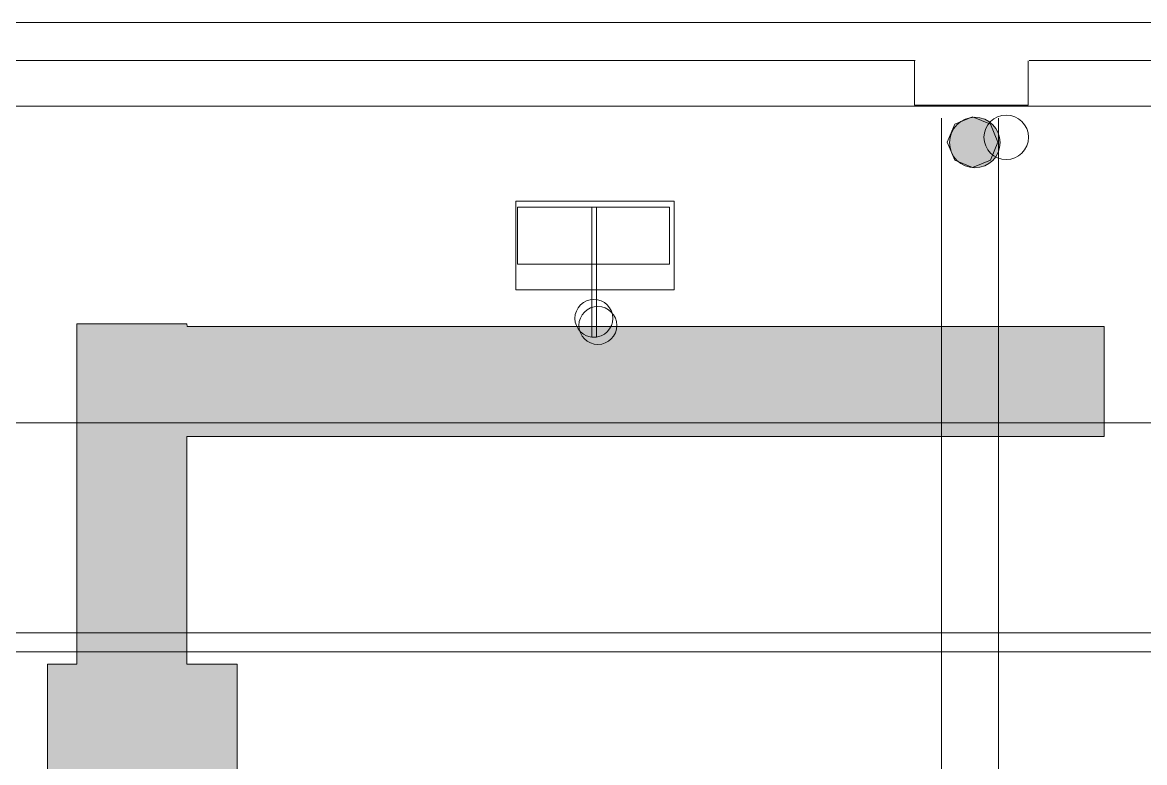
# Model space of a CAD drawing. Header units: inches. Extents: x -10671 to 1761, y -674 to 7170.
# Drawn here: x -1398.5 to -1043.7, y 2319.4 to 2553.3 of the extents above; entities that cross this region are included whole.
import ezdxf

# ---------------------------------------------------------------- set-up
doc = ezdxf.new("R2010")
doc.units = ezdxf.units.IN
doc.header["$LTSCALE"] = 19.2
doc.header["$MEASUREMENT"] = 0
for name, color, linetype, lineweight, true_color in [('DWG-bldg-pipes', 3, 'Continuous', 18, 0x00ff00), ('PDF', 6, 'Continuous', 5, 0xff00ff), ('Venue-Ceiling-HVAC', 7, 'Continuous', 5, 0xbbbbbb), ('Venue-Ceiling-Obstructions', 7, 'Continuous', 5, 0xdd0000), ('Venue-Rigging Steel-High', 7, 'Continuous', 5, 0x800000), ('Venue-Rigging Steel-Low', 7, 'Continuous', 5, 0x0000dd)]:
    doc.layers.add(name, color=color, linetype=linetype, lineweight=lineweight, true_color=true_color)
for name, color, linetype, lineweight in [('Venue-Ceiling-Lights', 7, 'Continuous', 5), ('Venue-Ceiling-Lights Circuits', 7, 'Continuous', 5), ('Venue-Walls and Doors', 7, 'Continuous', 5)]:
    doc.layers.add(name, color=color, linetype=linetype, lineweight=lineweight)

# ---------------------------------------------------------------- blocks, each defined once
blk = doc.blocks.new('Group-2285-1')
at = {"layer": 'PDF'}
for points in [[(-1219.02, 2465.69), (-1219.02, 2465.69, 10), (-1217.85, 2465.8, 10), (-1217.85, 2465.8)], [(-1217.85, 2465.8), (-1217.85, 2465.8, 10), (-1216.68, 2465.69, 10), (-1216.68, 2465.69)], [(-1223.39, 2462.1), (-1223.39, 2462.1, 10), (-1222.84, 2463.14, 10), (-1222.84, 2463.14)], [(-1222.84, 2463.14), (-1222.84, 2463.14, 10), (-1222.09, 2464.05, 10), (-1222.09, 2464.05)], [(-1222.09, 2464.05), (-1222.09, 2464.05, 10), (-1221.18, 2464.79, 10), (-1221.18, 2464.79)], [(-1221.18, 2464.79), (-1221.18, 2464.79, 10), (-1220.15, 2465.35, 10), (-1220.15, 2465.35)], [(-1220.15, 2465.35), (-1220.15, 2465.35, 10), (-1219.02, 2465.69, 10), (-1219.02, 2465.69)], [(-1216.68, 2465.69), (-1216.68, 2465.69, 10), (-1215.55, 2465.35, 10), (-1215.55, 2465.35)], [(-1215.55, 2465.35), (-1215.55, 2465.35, 10), (-1214.52, 2464.79, 10), (-1214.52, 2464.79)], [(-1214.52, 2464.79), (-1214.52, 2464.79, 10), (-1213.61, 2464.05, 10), (-1213.61, 2464.05)], [(-1213.61, 2464.05), (-1213.61, 2464.05, 10), (-1212.86, 2463.14, 10), (-1212.86, 2463.14)], [(-1212.86, 2463.14), (-1212.86, 2463.14, 10), (-1212.31, 2462.1, 10), (-1212.31, 2462.1)], [(-1223.85, 2459.8), (-1223.85, 2459.8, 10), (-1223.73, 2460.97, 10), (-1223.73, 2460.97)], [(-1223.73, 2458.63), (-1223.73, 2458.63, 10), (-1223.85, 2459.8, 10), (-1223.85, 2459.8)], [(-1223.73, 2460.97), (-1223.73, 2460.97, 10), (-1223.39, 2462.1, 10), (-1223.39, 2462.1)], [(-1223.39, 2457.51), (-1223.39, 2457.51, 10), (-1223.73, 2458.63, 10), (-1223.73, 2458.63)], [(-1212.31, 2462.1), (-1212.31, 2462.1, 10), (-1211.97, 2460.97, 10), (-1211.97, 2460.97)], [(-1211.97, 2458.63), (-1211.97, 2458.63, 10), (-1212.31, 2457.51, 10), (-1212.31, 2457.51)], [(-1211.97, 2460.97), (-1211.97, 2460.97, 10), (-1211.85, 2459.8, 10), (-1211.85, 2459.8)], [(-1211.85, 2459.8), (-1211.85, 2459.8, 10), (-1211.97, 2458.63, 10), (-1211.97, 2458.63)], [(-1222.84, 2456.47), (-1222.84, 2456.47, 10), (-1223.39, 2457.51, 10), (-1223.39, 2457.51)], [(-1222.09, 2455.56), (-1222.09, 2455.56, 10), (-1222.84, 2456.47, 10), (-1222.84, 2456.47)], [(-1221.18, 2454.81), (-1221.18, 2454.81, 10), (-1222.09, 2455.56, 10), (-1222.09, 2455.56)], [(-1213.61, 2455.56), (-1213.61, 2455.56, 10), (-1214.52, 2454.81, 10), (-1214.52, 2454.81)], [(-1212.86, 2456.47), (-1212.86, 2456.47, 10), (-1213.61, 2455.56, 10), (-1213.61, 2455.56)], [(-1212.31, 2457.51), (-1212.31, 2457.51, 10), (-1212.86, 2456.47, 10), (-1212.86, 2456.47)], [(-1220.15, 2454.26), (-1220.15, 2454.26, 10), (-1221.18, 2454.81, 10), (-1221.18, 2454.81)], [(-1219.02, 2453.92), (-1219.02, 2453.92, 10), (-1220.15, 2454.26, 10), (-1220.15, 2454.26)], [(-1217.85, 2453.8), (-1217.85, 2453.8, 10), (-1219.02, 2453.92, 10), (-1219.02, 2453.92)], [(-1216.68, 2453.92), (-1216.68, 2453.92, 10), (-1217.85, 2453.8, 10), (-1217.85, 2453.8)], [(-1215.55, 2454.26), (-1215.55, 2454.26, 10), (-1216.68, 2453.92, 10), (-1216.68, 2453.92)], [(-1214.52, 2454.81), (-1214.52, 2454.81, 10), (-1215.55, 2454.26, 10), (-1215.55, 2454.26)]]:
    blk.add_3dface(points, dxfattribs=at)
for points, invisible_edges in [([(-1219.02, 2465.69, 10), (-1217.85, 2465.8, 10), (-1216.68, 2465.69, 10), (-1219.02, 2465.69, 10)], 12), ([(-1216.68, 2465.69), (-1217.85, 2465.8), (-1219.02, 2465.69), (-1216.68, 2465.69)], 12), ([(-1223.85, 2459.8, 10), (-1223.39, 2462.1, 10), (-1221.18, 2464.79, 10), (-1223.85, 2459.8, 10)], 15), ([(-1223.85, 2459.8, 10), (-1221.18, 2464.79, 10), (-1214.52, 2464.79, 10), (-1223.85, 2459.8, 10)], 15), ([(-1212.86, 2456.47, 10), (-1223.85, 2459.8, 10), (-1214.52, 2464.79, 10), (-1212.86, 2456.47, 10)], 15), ([(-1221.18, 2464.79), (-1223.39, 2462.1), (-1223.85, 2459.8), (-1221.18, 2464.79)], 15), ([(-1221.18, 2464.79), (-1223.85, 2459.8), (-1222.84, 2456.47), (-1221.18, 2464.79)], 15), ([(-1223.39, 2462.1, 10), (-1222.84, 2463.14, 10), (-1221.18, 2464.79, 10), (-1223.39, 2462.1, 10)], 14), ([(-1221.18, 2464.79), (-1222.84, 2463.14), (-1223.39, 2462.1), (-1221.18, 2464.79)], 13), ([(-1222.84, 2463.14, 10), (-1222.09, 2464.05, 10), (-1221.18, 2464.79, 10), (-1222.84, 2463.14, 10)], 12), ([(-1221.18, 2464.79), (-1222.09, 2464.05), (-1222.84, 2463.14), (-1221.18, 2464.79)], 12), ([(-1211.85, 2459.8), (-1221.18, 2464.79), (-1222.84, 2456.47), (-1211.85, 2459.8)], 15), ([(-1221.18, 2464.79, 10), (-1220.15, 2465.35, 10), (-1219.02, 2465.69, 10), (-1221.18, 2464.79, 10)], 12), ([(-1221.18, 2464.79, 10), (-1219.02, 2465.69, 10), (-1216.68, 2465.69, 10), (-1221.18, 2464.79, 10)], 15), ([(-1221.18, 2464.79, 10), (-1216.68, 2465.69, 10), (-1214.52, 2464.79, 10), (-1221.18, 2464.79, 10)], 15), ([(-1219.02, 2465.69), (-1220.15, 2465.35), (-1221.18, 2464.79), (-1219.02, 2465.69)], 12), ([(-1214.52, 2464.79), (-1219.02, 2465.69), (-1221.18, 2464.79), (-1214.52, 2464.79)], 15), ([(-1211.85, 2459.8), (-1214.52, 2464.79), (-1221.18, 2464.79), (-1211.85, 2459.8)], 15), ([(-1214.52, 2464.79), (-1216.68, 2465.69), (-1219.02, 2465.69), (-1214.52, 2464.79)], 15), ([(-1216.68, 2465.69, 10), (-1215.55, 2465.35, 10), (-1214.52, 2464.79, 10), (-1216.68, 2465.69, 10)], 12), ([(-1214.52, 2464.79), (-1215.55, 2465.35), (-1216.68, 2465.69), (-1214.52, 2464.79)], 12), ([(-1214.52, 2464.79, 10), (-1213.61, 2464.05, 10), (-1212.86, 2463.14, 10), (-1214.52, 2464.79, 10)], 12), ([(-1214.52, 2464.79, 10), (-1212.86, 2463.14, 10), (-1212.31, 2462.1, 10), (-1214.52, 2464.79, 10)], 13), ([(-1214.52, 2464.79, 10), (-1212.31, 2462.1, 10), (-1211.85, 2459.8, 10), (-1214.52, 2464.79, 10)], 15), ([(-1214.52, 2464.79, 10), (-1211.85, 2459.8, 10), (-1212.86, 2456.47, 10), (-1214.52, 2464.79, 10)], 15), ([(-1212.86, 2463.14), (-1213.61, 2464.05), (-1214.52, 2464.79), (-1212.86, 2463.14)], 12), ([(-1212.31, 2462.1), (-1212.86, 2463.14), (-1214.52, 2464.79), (-1212.31, 2462.1)], 14), ([(-1211.85, 2459.8), (-1212.31, 2462.1), (-1214.52, 2464.79), (-1211.85, 2459.8)], 15), ([(-1223.85, 2459.8, 10), (-1223.73, 2460.97, 10), (-1223.39, 2462.1, 10), (-1223.85, 2459.8, 10)], 12), ([(-1223.39, 2462.1), (-1223.73, 2460.97), (-1223.85, 2459.8), (-1223.39, 2462.1)], 12), ([(-1222.84, 2456.47, 10), (-1223.73, 2458.63, 10), (-1223.85, 2459.8, 10), (-1222.84, 2456.47, 10)], 13), ([(-1219.02, 2453.92, 10), (-1222.84, 2456.47, 10), (-1223.85, 2459.8, 10), (-1219.02, 2453.92, 10)], 15), ([(-1212.86, 2456.47, 10), (-1219.02, 2453.92, 10), (-1223.85, 2459.8, 10), (-1212.86, 2456.47, 10)], 15), ([(-1223.85, 2459.8), (-1223.73, 2458.63), (-1222.84, 2456.47), (-1223.85, 2459.8)], 14), ([(-1222.84, 2456.47, 10), (-1223.39, 2457.51, 10), (-1223.73, 2458.63, 10), (-1222.84, 2456.47, 10)], 12), ([(-1223.73, 2458.63), (-1223.39, 2457.51), (-1222.84, 2456.47), (-1223.73, 2458.63)], 12), ([(-1222.84, 2456.47), (-1216.68, 2453.92), (-1211.85, 2459.8), (-1222.84, 2456.47)], 15), ([(-1216.68, 2453.92), (-1212.86, 2456.47), (-1211.85, 2459.8), (-1216.68, 2453.92)], 15), ([(-1211.85, 2459.8, 10), (-1211.97, 2458.63, 10), (-1212.86, 2456.47, 10), (-1211.85, 2459.8, 10)], 14), ([(-1212.86, 2456.47), (-1211.97, 2458.63), (-1211.85, 2459.8), (-1212.86, 2456.47)], 13), ([(-1211.97, 2458.63, 10), (-1212.31, 2457.51, 10), (-1212.86, 2456.47, 10), (-1211.97, 2458.63, 10)], 12), ([(-1212.86, 2456.47), (-1212.31, 2457.51), (-1211.97, 2458.63), (-1212.86, 2456.47)], 12), ([(-1212.31, 2462.1, 10), (-1211.97, 2460.97, 10), (-1211.85, 2459.8, 10), (-1212.31, 2462.1, 10)], 12), ([(-1211.85, 2459.8), (-1211.97, 2460.97), (-1212.31, 2462.1), (-1211.85, 2459.8)], 12), ([(-1221.18, 2454.81, 10), (-1222.09, 2455.56, 10), (-1222.84, 2456.47, 10), (-1221.18, 2454.81, 10)], 12), ([(-1219.02, 2453.92, 10), (-1221.18, 2454.81, 10), (-1222.84, 2456.47, 10), (-1219.02, 2453.92, 10)], 15), ([(-1222.84, 2456.47), (-1222.09, 2455.56), (-1221.18, 2454.81), (-1222.84, 2456.47)], 12), ([(-1222.84, 2456.47), (-1221.18, 2454.81), (-1219.02, 2453.92), (-1222.84, 2456.47)], 15), ([(-1222.84, 2456.47), (-1219.02, 2453.92), (-1216.68, 2453.92), (-1222.84, 2456.47)], 15), ([(-1212.86, 2456.47, 10), (-1216.68, 2453.92, 10), (-1219.02, 2453.92, 10), (-1212.86, 2456.47, 10)], 15), ([(-1212.86, 2456.47, 10), (-1214.52, 2454.81, 10), (-1216.68, 2453.92, 10), (-1212.86, 2456.47, 10)], 15), ([(-1216.68, 2453.92), (-1214.52, 2454.81), (-1212.86, 2456.47), (-1216.68, 2453.92)], 15), ([(-1212.86, 2456.47, 10), (-1213.61, 2455.56, 10), (-1214.52, 2454.81, 10), (-1212.86, 2456.47, 10)], 12), ([(-1214.52, 2454.81), (-1213.61, 2455.56), (-1212.86, 2456.47), (-1214.52, 2454.81)], 12), ([(-1219.02, 2453.92, 10), (-1220.15, 2454.26, 10), (-1221.18, 2454.81, 10), (-1219.02, 2453.92, 10)], 12), ([(-1221.18, 2454.81), (-1220.15, 2454.26), (-1219.02, 2453.92), (-1221.18, 2454.81)], 12), ([(-1216.68, 2453.92, 10), (-1217.85, 2453.8, 10), (-1219.02, 2453.92, 10), (-1216.68, 2453.92, 10)], 12), ([(-1219.02, 2453.92), (-1217.85, 2453.8), (-1216.68, 2453.92), (-1219.02, 2453.92)], 12), ([(-1214.52, 2454.81, 10), (-1215.55, 2454.26, 10), (-1216.68, 2453.92, 10), (-1214.52, 2454.81, 10)], 12), ([(-1216.68, 2453.92), (-1215.55, 2454.26), (-1214.52, 2454.81), (-1216.68, 2453.92)], 12)]:
    blk.add_3dface(points, dxfattribs=dict(at, invisible_edges=invisible_edges))
blk = doc.blocks.new('Group-2286-1')
at = {"layer": 'PDF'}
for points in [[(-1241.98, 2476.91, 5.91), (-1241.98, 2476.91, 9.91), (-1241.98, 2494.91, 9.91), (-1241.98, 2494.91, 5.91)], [(-1241.98, 2494.91, 5.91), (-1241.98, 2494.91, 9.91), (-1193.98, 2494.91, 9.91), (-1193.98, 2494.91, 5.91)], [(-1241.98, 2476.91, 9.91), (-1193.98, 2476.91, 9.91), (-1193.98, 2494.91, 9.91), (-1241.98, 2494.91, 9.91)], [(-1241.98, 2494.91, 5.91), (-1193.98, 2494.91, 5.91), (-1193.98, 2476.91, 5.91), (-1241.98, 2476.91, 5.91)], [(-1193.98, 2494.91, 5.91), (-1193.98, 2494.91, 9.91), (-1193.98, 2476.91, 9.91), (-1193.98, 2476.91, 5.91)], [(-1193.98, 2476.91, 5.91), (-1193.98, 2476.91, 9.91), (-1241.98, 2476.91, 9.91), (-1241.98, 2476.91, 5.91)]]:
    blk.add_3dface(points, dxfattribs=at)
blk = doc.blocks.new('Group-2287-1')
at = {"layer": 'PDF'}
for points in [[(-1218.54, 2453.8, 9.97), (-1218.54, 2453.8, 10.97), (-1218.54, 2494.91, 10.97), (-1218.54, 2494.91, 9.97)], [(-1218.54, 2494.91, 9.97), (-1218.54, 2494.91, 10.97), (-1217.04, 2494.91, 10.97), (-1217.04, 2494.91, 9.97)], [(-1218.54, 2453.8, 10.97), (-1217.04, 2453.8, 10.97), (-1217.04, 2494.91, 10.97), (-1218.54, 2494.91, 10.97)], [(-1218.54, 2494.91, 9.97), (-1217.04, 2494.91, 9.97), (-1217.04, 2453.8, 9.97), (-1218.54, 2453.8, 9.97)], [(-1217.04, 2494.91, 9.97), (-1217.04, 2494.91, 10.97), (-1217.04, 2453.8, 10.97), (-1217.04, 2453.8, 9.97)], [(-1217.04, 2453.8, 9.97), (-1217.04, 2453.8, 10.97), (-1218.54, 2453.8, 10.97), (-1218.54, 2453.8, 9.97)]]:
    blk.add_3dface(points, dxfattribs=at)
blk = doc.blocks.new('Group-2867-1')
at = {"layer": 'Venue-Ceiling-Lights', "color": 7, "linetype": 'Continuous', "lineweight": 5, "flags": 128}
blk.add_lwpolyline([(-1242.5, 2496.83), (-1192.5, 2496.83), (-1192.5, 2468.83), (-1242.5, 2468.83)], close=True, dxfattribs=at)
at = {"layer": 'Venue-Ceiling-Lights', "color": 7, "linetype": 'Continuous', "lineweight": 5}
blk.add_circle((-1216.58, 2457.54), 6, dxfattribs=at)

msp = doc.modelspace()

# ---------------------------------------------------------------- hatches: boundary and pattern name
at = {"layer": 'Venue-Ceiling-HVAC', "linetype": 'Continuous', "lineweight": 0, "true_color": 0xbbbbbb}
msp.add_hatch(color=9, dxfattribs=at).paths.add_polyline_path([(-1056.48, 2457.24), (-1346.4, 2457.24), (-1346.52, 2458.02), (-1381.29, 2458.02), (-1381.29, 2350.48), (-1390.59, 2350.48), (-1390.59, 2290.48), (-1381.29, 2290.48), (-1381.29, 1800.27), (-1390.59, 1800.28), (-1390.59, 1740.28), (-1381.29, 1740.28), (-1381.29, 1325.9), (-1390.59, 1325.9), (-1390.59, 1265.87), (-1381.29, 1265.87), (-1381.29, 795.08), (-1390.59, 795.08), (-1390.59, 735.08), (-1381.28, 735.08), (-1381.28, 233.84), (-1391.45, 233.84), (-1391.45, 173.84), (-1331.45, 173.84), (-1331.45, 233.84), (-1346.46, 233.84), (-1346.46, 735.08), (-1330.59, 735.08), (-1330.59, 795.08), (-1346.53, 795.08), (-1346.53, 1265.96), (-1330.59, 1265.96), (-1330.59, 1325.87), (-1346.53, 1325.87), (-1346.53, 1740.33), (-1330.53, 1740.33), (-1330.53, 1800.33), (-1346.53, 1800.33), (-1346.53, 2290.48), (-1330.59, 2290.48), (-1330.59, 2350.48), (-1346.53, 2350.48), (-1346.53, 2422.46), (-1056.48, 2422.47)])
at = {"layer": 'Venue-Ceiling-Obstructions', "linetype": 'Continuous', "lineweight": 0, "true_color": 0xffff00}
h = msp.add_hatch(color=2, dxfattribs=at)
edge = h.paths.add_edge_path()
edge.add_arc((-1097.4, 2515.35), 7.99, 0, 360)

# ---------------------------------------------------------------- linework, layer by layer
at = {"layer": 'DWG-bldg-pipes', "linetype": 'Continuous'}
msp.add_circle((-1087.48, 2517.02), 7.03, dxfattribs=at)
at = {"layer": 'Venue-Ceiling-HVAC', "flags": 128}
msp.add_lwpolyline([(-1346.53, 1325.87), (-1346.53, 1740.33), (-1330.53, 1740.33), (-1330.53, 1800.33), (-1346.53, 1800.33), (-1346.53, 2290.48), (-1330.59, 2290.48), (-1330.59, 2350.48), (-1346.53, 2350.48), (-1346.53, 2422.46), (-1056.48, 2422.47), (-1056.48, 2457.24), (-1346.4, 2457.24), (-1346.52, 2458.02), (-1381.29, 2458.02), (-1381.29, 2350.48), (-1390.59, 2350.48), (-1390.59, 2290.48), (-1381.29, 2290.48), (-1381.29, 1800.27), (-1390.59, 1800.28), (-1390.59, 1740.28), (-1381.29, 1740.28), (-1381.29, 1325.9)], dxfattribs=at)
at = {"layer": 'Venue-Ceiling-Lights Circuits', "color": 7, "linetype": 'Continuous', "lineweight": 5, "flags": 128}
msp.add_lwpolyline([(-2463.36, 2426.8), (-2463.36, 2526.8), (-459.36, 2526.8), (-459.36, 2426.8)], close=True, dxfattribs=at)
at = {"layer": 'Venue-Ceiling-Obstructions'}
msp.add_circle((-1097.4, 2515.35), 7.99, dxfattribs=at)
for points, invisible_edges in [([(-1092.46, 2521.15, 360), (-1098.12, 2523.49, 360), (-1103.77, 2521.15, 360), (-1092.46, 2521.15, 360)], 12), ([(-1092.46, 2521.15), (-1098.12, 2523.49), (-1103.77, 2521.15), (-1092.46, 2521.15)], 12), ([(-1103.77, 2521.15, 360), (-1106.12, 2515.49, 360), (-1103.77, 2509.83, 360), (-1103.77, 2521.15, 360)], 12), ([(-1103.77, 2521.15), (-1106.12, 2515.49), (-1103.77, 2509.83), (-1103.77, 2521.15)], 12), ([(-1092.46, 2521.15, 360), (-1103.77, 2521.15, 360), (-1103.77, 2509.83, 360), (-1092.46, 2521.15, 360)], 15), ([(-1103.77, 2509.83, 360), (-1092.46, 2509.83, 360), (-1092.46, 2521.15, 360), (-1103.77, 2509.83, 360)], 15), ([(-1092.46, 2521.15), (-1103.77, 2521.15), (-1103.77, 2509.83), (-1092.46, 2521.15)], 15), ([(-1103.77, 2509.83), (-1092.46, 2509.83), (-1092.46, 2521.15), (-1103.77, 2509.83)], 15), ([(-1092.46, 2509.83, 360), (-1090.12, 2515.49, 360), (-1092.46, 2521.15, 360), (-1092.46, 2509.83, 360)], 12), ([(-1092.46, 2509.83), (-1090.12, 2515.49), (-1092.46, 2521.15), (-1092.46, 2509.83)], 12), ([(-1103.77, 2509.83, 360), (-1098.12, 2507.49, 360), (-1092.46, 2509.83, 360), (-1103.77, 2509.83, 360)], 12), ([(-1103.77, 2509.83), (-1098.12, 2507.49), (-1092.46, 2509.83), (-1103.77, 2509.83)], 12)]:
    msp.add_3dface(points, dxfattribs=dict(at, invisible_edges=invisible_edges))
for points in [[(-1103.77, 2521.15), (-1103.77, 2521.15, 360), (-1098.12, 2523.49, 360), (-1098.12, 2523.49)], [(-1098.12, 2523.49), (-1098.12, 2523.49, 360), (-1092.46, 2521.15, 360), (-1092.46, 2521.15)], [(-1106.12, 2515.49), (-1106.12, 2515.49, 360), (-1103.77, 2521.15, 360), (-1103.77, 2521.15)], [(-1092.46, 2521.15), (-1092.46, 2521.15, 360), (-1090.12, 2515.49, 360), (-1090.12, 2515.49)], [(-1103.77, 2509.83), (-1103.77, 2509.83, 360), (-1106.12, 2515.49, 360), (-1106.12, 2515.49)], [(-1090.12, 2515.49), (-1090.12, 2515.49, 360), (-1092.46, 2509.83, 360), (-1092.46, 2509.83)], [(-1098.12, 2507.49), (-1098.12, 2507.49, 360), (-1103.77, 2509.83, 360), (-1103.77, 2509.83)], [(-1092.46, 2509.83), (-1092.46, 2509.83, 360), (-1098.12, 2507.49, 360), (-1098.12, 2507.49)]]:
    msp.add_3dface(points, dxfattribs=at)
at = {"layer": 'Venue-Rigging Steel-High'}
for p, q in [((-2534.99, 2360.37), (-15.65, 2360.37)), ((-2534.99, 2354.37), (-15.65, 2354.37))]:
    msp.add_line(p, q, dxfattribs=at)
at = {"layer": 'Venue-Rigging Steel-Low'}
for p, q in [((-1107.91, 33.26), (-1107.91, 2523.04)), ((-1089.91, 33.26), (-1089.91, 2523.04))]:
    msp.add_line(p, q, dxfattribs=at)
at = {"layer": 'Venue-Walls and Doors'}
for p, q in [((-33.26, 2553.31), (-1701.25, 2553.3)), ((-1116.25, 2541.3), (-1440.25, 2541.3)), ((-756.25, 2541.3), (-1080.25, 2541.3))]:
    msp.add_line(p, q, dxfattribs=at)
at = {"layer": 'Venue-Walls and Doors', "linetype": 'Continuous', "flags": 128}
msp.add_lwpolyline([(-1116.5, 2541.22), (-1116.5, 2527.22), (-1080.5, 2527.22), (-1080.5, 2541.22)], dxfattribs=at)

# ---------------------------------------------------------------- block references
at = {"layer": 'PDF'}
for name in ['Group-2286-1', 'Group-2287-1', 'Group-2285-1']:
    msp.add_blockref(name, (0, 0), dxfattribs=at)
at = {"layer": 'Venue-Ceiling-Lights', "color": 7}
msp.add_blockref('Group-2867-1', (0, 0), dxfattribs=at)

doc.saveas('drawing.dxf')
